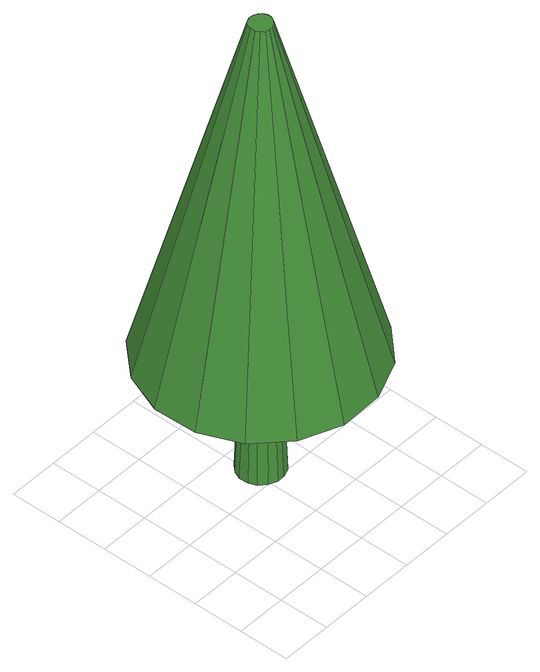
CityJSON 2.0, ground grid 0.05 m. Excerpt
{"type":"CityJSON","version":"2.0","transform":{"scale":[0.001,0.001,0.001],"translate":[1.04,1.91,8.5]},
"CityObjects":{
"tree1":{"type":"SolitaryVegetationObject","attributes":{"species":"9999","function":"LOD3"},"geometry":[{"type":"MultiSurface","lod":"3","boundaries":[[[0,1,2,3,4,5,6,7,8,9,10,11,12,13,14,15]],[[16,17,4,3]],[[17,18,5,4]],[[18,19,6,5]],[[19,20,7,6]],[[21,22,9,8]],[[22,23,10,9]],[[23,24,11,10]],[[24,25,12,11]],[[25,26,13,12]],[[26,27,14,13]],[[27,28,15,14]],[[28,29,0,15]],[[29,30,1,0]],[[30,31,2,1]],[[31,16,3,2]],[[19,18,17,16,31,30,29,28,27,26,25,24,23,22,21,20]],[[20,21,8,7]],[[32,33,34,35,36,37,38,39,40,41,42,43,44,45,46,47]],[[48,49,36,35]],[[49,50,37,36]],[[50,51,38,37]],[[51,52,39,38]],[[52,53,40,39]],[[53,54,41,40]],[[54,55,42,41]],[[55,56,43,42]],[[56,57,44,43]],[[57,58,45,44]],[[58,59,46,45]],[[59,60,47,46]],[[60,61,32,47]],[[61,62,33,32]],[[62,63,34,33]],[[63,48,35,34]],[[51,50,49,48,63,62,61,60,59,58,57,56,55,54,53,52]]]}]}
},
"vertices":[
[112,130,502],[107,130,502],[103,128,502],[100,125,502],[99,121,502],[99,116,502],[101,112,502],[104,109,502],[108,108,502],[112,108,502],[116,110,502],[119,113,502],[121,117,502],[121,121,502],[119,125,502],[116,128,502],[16,179,130],[0,139,130],[1,95,130],[18,55,130],[49,25,130],[89,9,130],[133,10,130],[173,27,130],[203,58,130],[219,98,130],[219,142,130],[202,182,130],[170,212,130],[130,228,130],[86,228,130],[46,211,130],[112,133,186],[107,133,186],[101,131,186],[97,127,186],[95,121,186],[95,116,186],[97,110,186],[102,106,186],[107,104,186],[113,104,186],[118,106,186],[122,111,186],[124,116,186],[124,122,186],[122,127,186],[118,131,186],[91,131,0],[88,123,0],[88,114,0],[91,106,0],[98,100,0],[106,97,0],[114,97,0],[122,100,0],[128,107,0],[132,115,0],[132,123,0],[128,131,0],[122,137,0],[114,141,0],[105,141,0],[97,137,0]
]}
